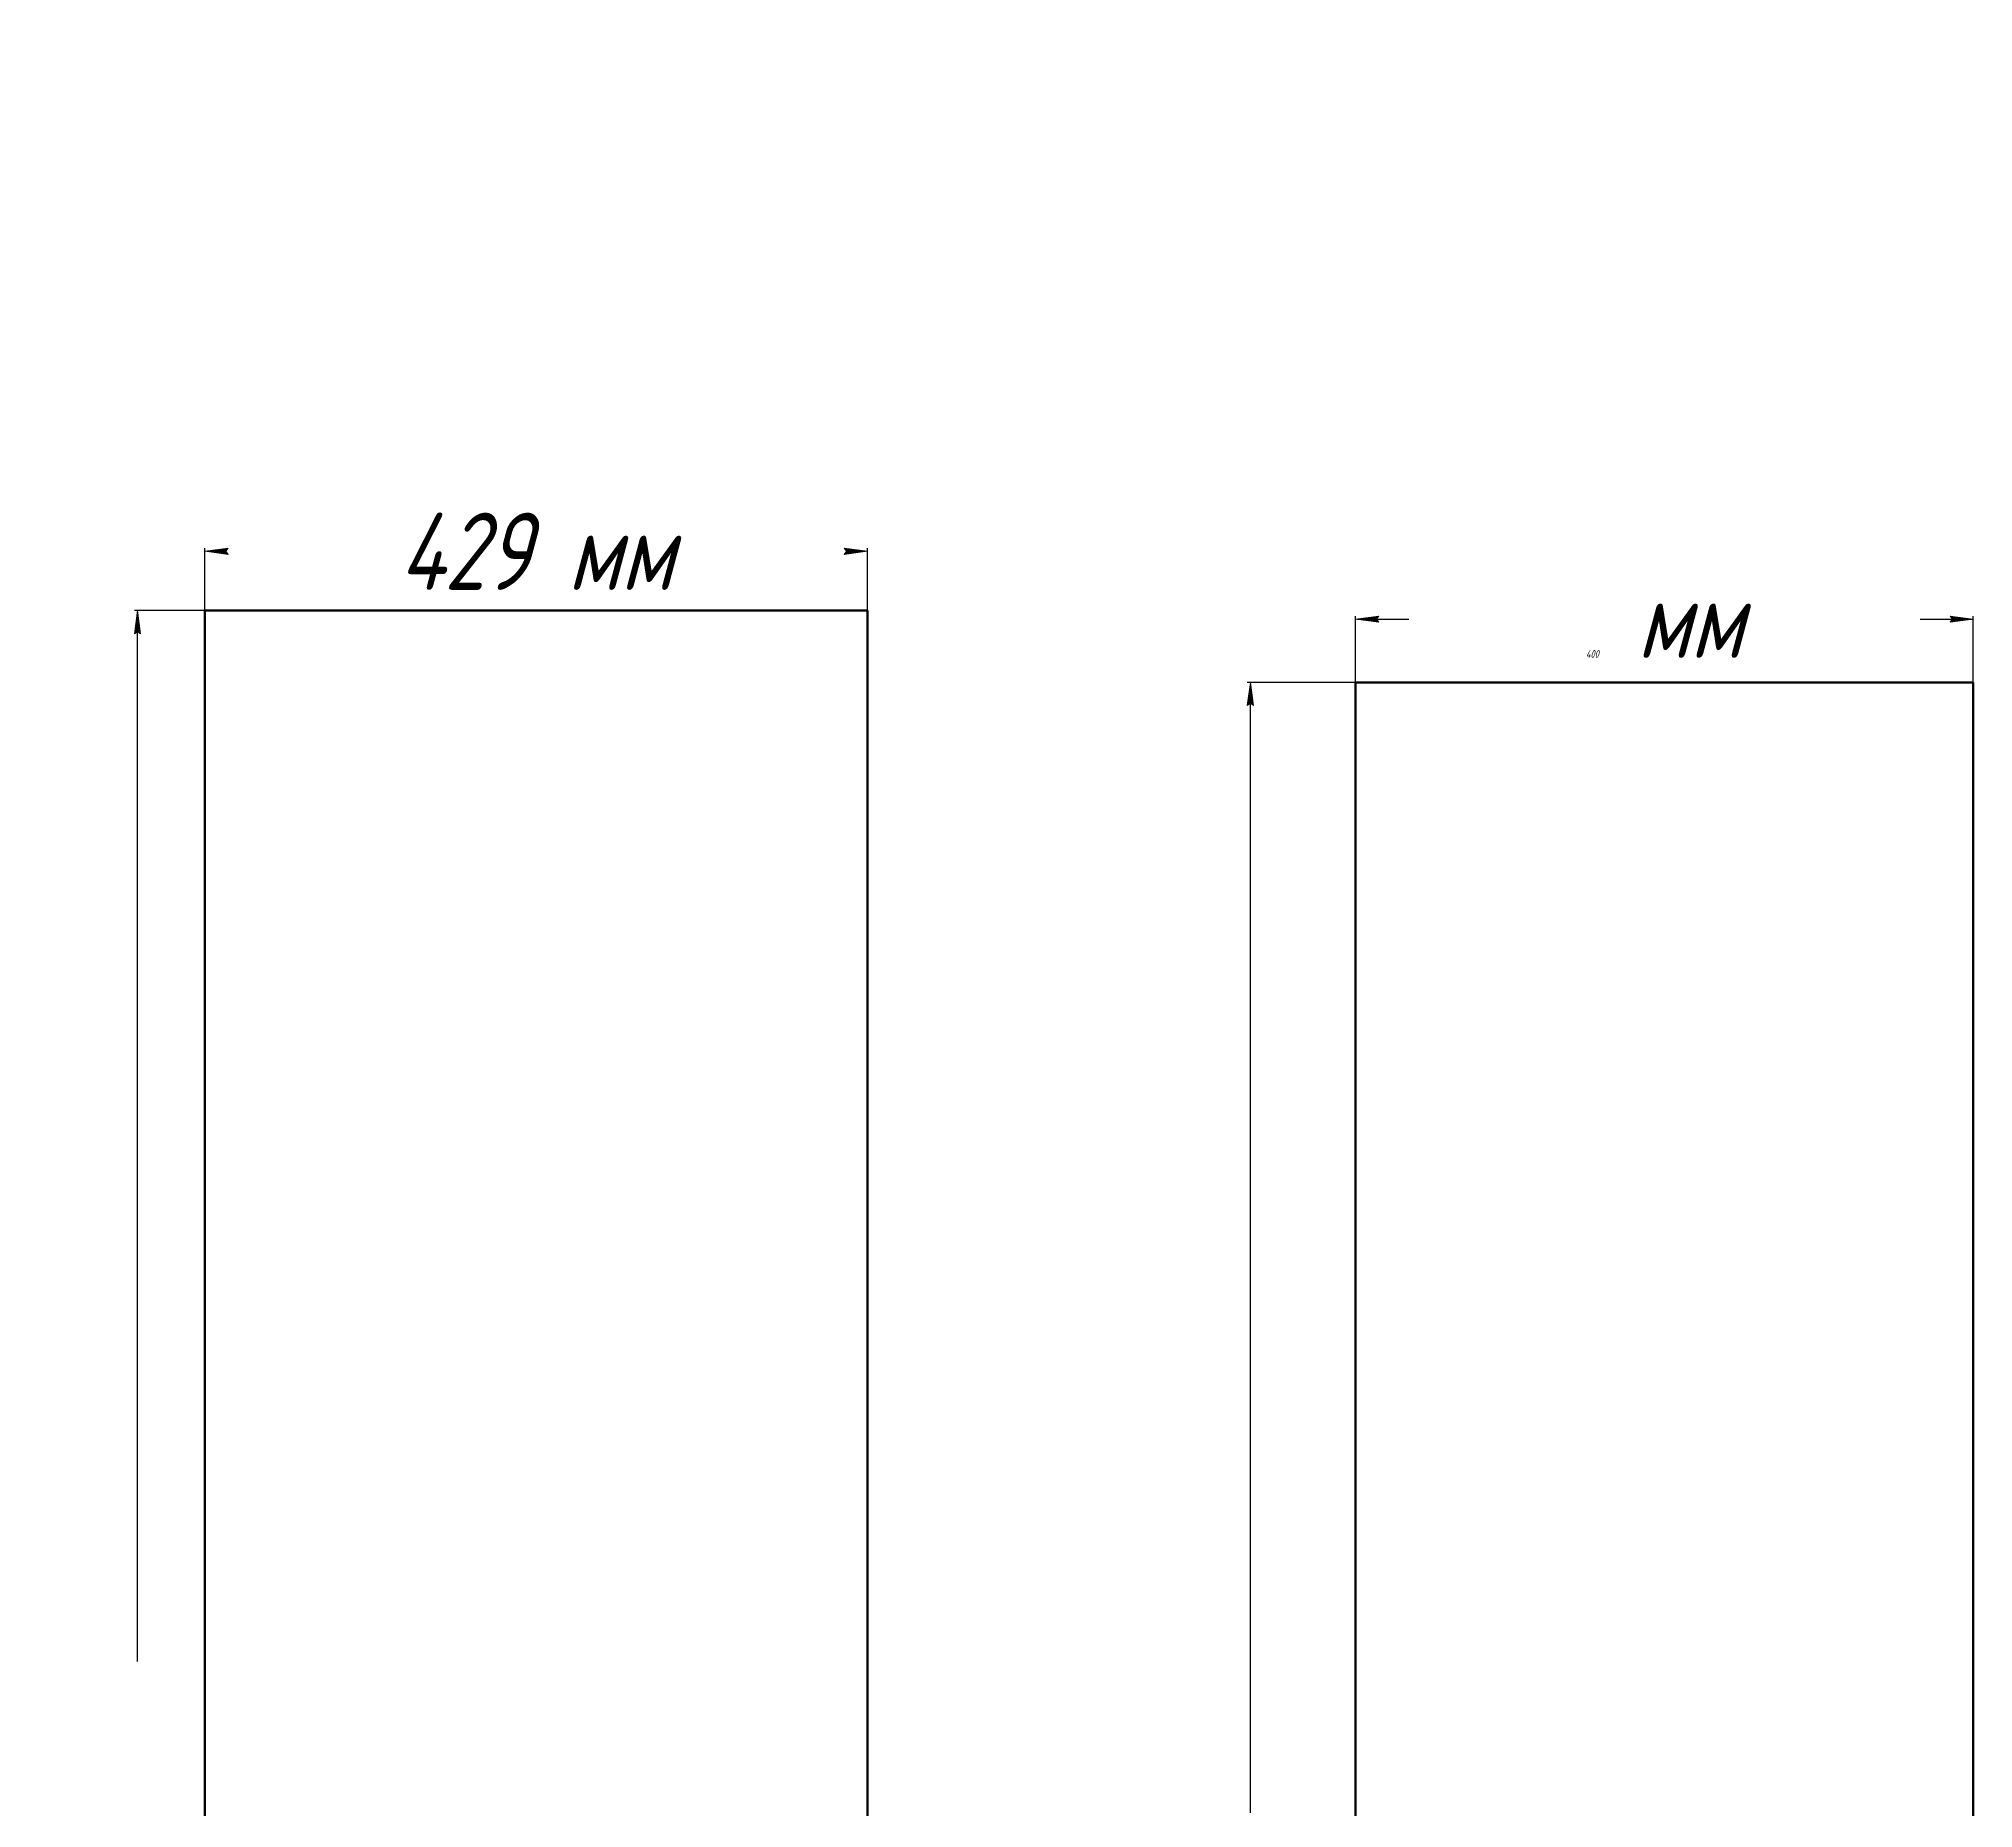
# Model space of a CAD drawing. Header units: millimetres. Extents: x -961 to 2056, y -963 to 1329.
# Drawn here: x -961 to 292, y 183 to 1329 of the extents above; entities that cross this region are included whole.
import ezdxf

# ---------------------------------------------------------------- set-up
doc = ezdxf.new("R2010")
doc.units = ezdxf.units.MM
doc.linetypes.add('K5LT_BASIC', pattern=[0])
doc.linetypes.add('K5LT_THIN', pattern=[0])
doc.styles.add('KDIMTEXTSTYLE', font='GOST_AU.SHX', dxfattribs={"width": 0.96, "oblique": 15, "height": 5})
doc.dimstyles.new('KDIMSTYLE (1.00)', dxfattribs={"dimtxt": 5, "dimasz": 1, "dimexe": 2, "dimexo": 0, "dimgap": 1, "dimtad": 1, "dimtxsty": 'KDIMTEXTSTYLE', "dimsah": 1, "dimcen": 0, "dimdle": 1, "dimadec": 0, "dimazin": 0, "dimtfac": 0.667, "dimtmove": 0, "dimatfit": 3, "dimfxl": 1, "dimtvp": 1, "dimtolj": 1, "dimtzin": 0, "dimarcsym": 0})

# ---------------------------------------------------------------- blocks, each defined once
blk = doc.blocks.new('U0')
at = {"color": 150, "linetype": 'K5LT_BASIC', "lineweight": 60, "true_color": 0x0080ff}
for p, q in [((-424.1940515774636, 958.203091120701), (-853.1940515774636, 958.203091120701)), ((-853.1940515774636, 958.203091120701), (-853.1940515774636, -738.796908879299)), ((-424.1940515774636, -738.796908879299), (-424.1940515774636, 958.203091120701)), ((-853.1940515774636, -738.796908879299), (-424.1940515774636, -738.796908879299))]:
    blk.add_line(p, q, dxfattribs=at)
blk = doc.blocks.new('KDIMARROW_01')
blk.add_hatch(color=0).paths.add_polyline_path([(0, 0), (-15, 1.974787473678591), (-13.5, 1.7e-15), (-15, -1.974787473678587)])
at = {"color": 0, "linetype": 'K5LT_THIN', "lineweight": 18}
for p, q in [((-13.5, 1.7e-15), (-15, 1.974787473678591)), ((-15, 1.974787473678591), (0, 0)), ((0, 0), (-15, -1.974787473678587)), ((-15, -1.974787473678587), (-13.5, 1.7e-15)), ((0, 0), (-1, 0))]:
    blk.add_line(p, q, dxfattribs=at)

msp = doc.modelspace()

# ---------------------------------------------------------------- linework, layer by layer
at = {"color": 150, "linetype": 'K5LT_BASIC', "lineweight": 60, "true_color": 0x0080ff}
for p, q in [((291.9966105620906, 911.6726731219771), (-108.0033894379094, 911.6726731219771)), ((-108.0033894379094, 911.6726731219771), (-108.0033894379094, -888.3273268780229)), ((291.9966105620906, -888.3273268780229), (291.9966105620906, 911.6726731219771))]:
    msp.add_line(p, q, dxfattribs=at)

# ---------------------------------------------------------------- block references
msp.add_blockref('U0', (0, 0))

# ---------------------------------------------------------------- dimensions: what is measured, and where the dimension line sits
at = {"color": 7}
msp.add_linear_dim(base=(-424.1940515774636, 996.5763885884952), p1=(-853.1940515774636, 958.203091120701), p2=(-424.1940515774636, 958.203091120701), location=(-638.6940515774636, 996.5763885884952), text='\\H5.0;\\W0.965;\\Q15;\\H5.0;\\W0.965;\\Q15;\\Q15;\\H50.00;429\\Q15;\\H30.00;\\H5.0;\\W0.965;\\Q15;\\Q15;\\H50.00; мм\\Q15;\\H5.00;', dimstyle='KDIMSTYLE (1.00)', override={"dimexo": 0, "dimblk1": 'KDIMARROW_01', "dimblk2": 'KDIMARROW_01', "dimse1": 0, "dimse2": 0, "dimclrt": 7, "dimtolj": 2}, dxfattribs=at).render()
msp.add_linear_dim(base=(291.9966105620906, 952.5763885884953), p1=(-108.0033894379094, 911.6726731219771), p2=(291.9966105620906, 911.6726731219771), location=(91.99661056209061, 952.5763885884953), dimstyle='KDIMSTYLE (1.00)', override={"dimexo": 0, "dimpost": '\\H5.0;\\W0.965;\\Q15;<>\\H5.0;\\W0.965;\\Q15;\\Q15;\\H50.00; мм\\Q15;\\H5.00;', "dimblk1": 'KDIMARROW_01', "dimblk2": 'KDIMARROW_01', "dimse1": 0, "dimse2": 0, "dimclrt": 7, "dimtolj": 1}, dxfattribs=at).render()
for base, p1, p2, location in [((-896.83628691609, 958.203091120701), (-853.1940515774636, -738.796908879299), (-853.1940515774636, 958.203091120701), (-896.8362869160901, 109.7030911207009)), ((-176.152113293714, 911.6726731219771), (-108.0033894379094, -888.3273268780229), (-108.0033894379094, 911.6726731219771), (-176.1521132937141, 11.67267312197714))]:
    msp.add_linear_dim(base=base, p1=p1, p2=p2, angle=90, location=location, dimstyle='KDIMSTYLE (1.00)', override={"dimexo": 0, "dimpost": '\\H5.0;\\W0.965;\\Q15;<>\\H5.0;\\W0.965;\\Q15;\\Q15;\\H50.00; мм\\Q15;\\H5.00;', "dimblk1": 'KDIMARROW_01', "dimblk2": 'KDIMARROW_01', "dimse1": 0, "dimse2": 0, "dimclrt": 7, "dimtolj": 1}, dxfattribs=at).render()

doc.saveas('drawing.dxf')
